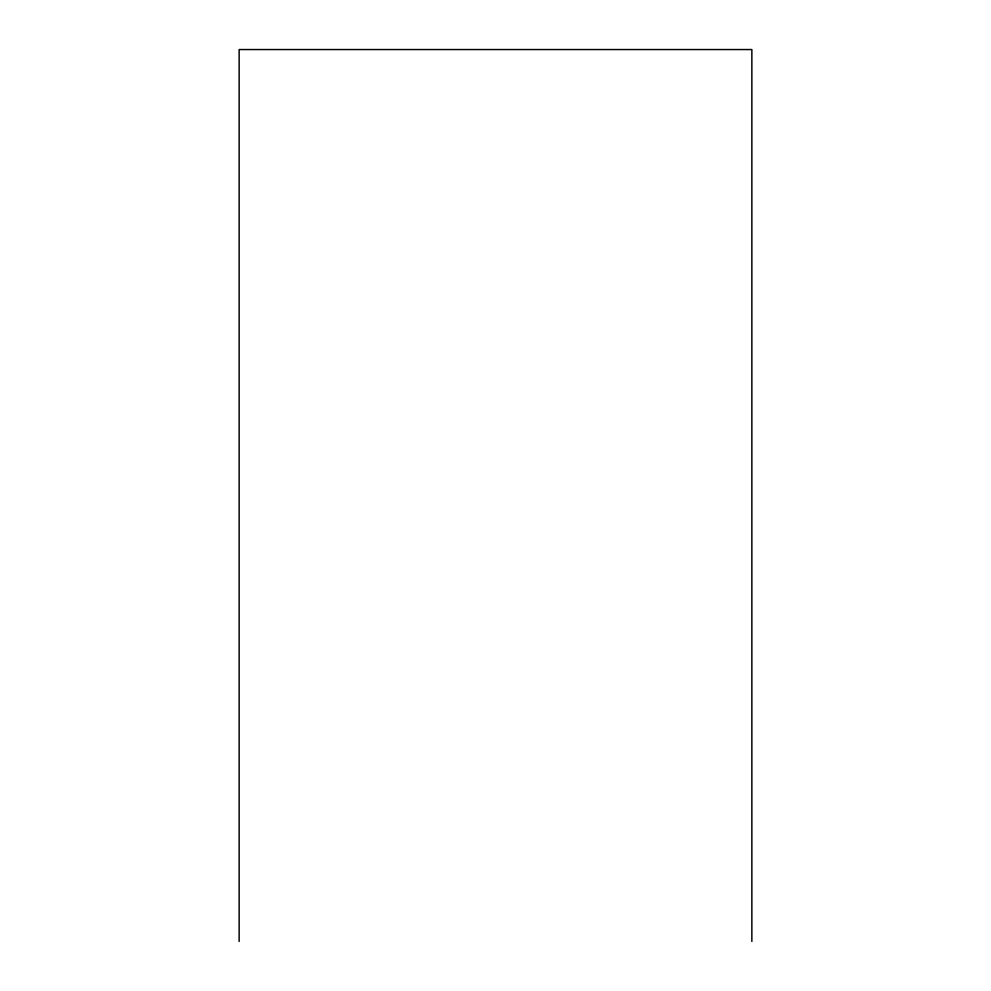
<?xml version="1.0" encoding="UTF-8"?>
<svg xmlns="http://www.w3.org/2000/svg" width="991" height="991" viewBox="0 0 991 991"><rect width="100%" height="100%" fill="white"/><g stroke="black" fill="none" stroke-linecap="round" stroke-linejoin="round"><path stroke-width="1.49" d="M751.859 941.45L751.859 49.55L239.141 49.55L239.141 941.45"/></g></svg>
